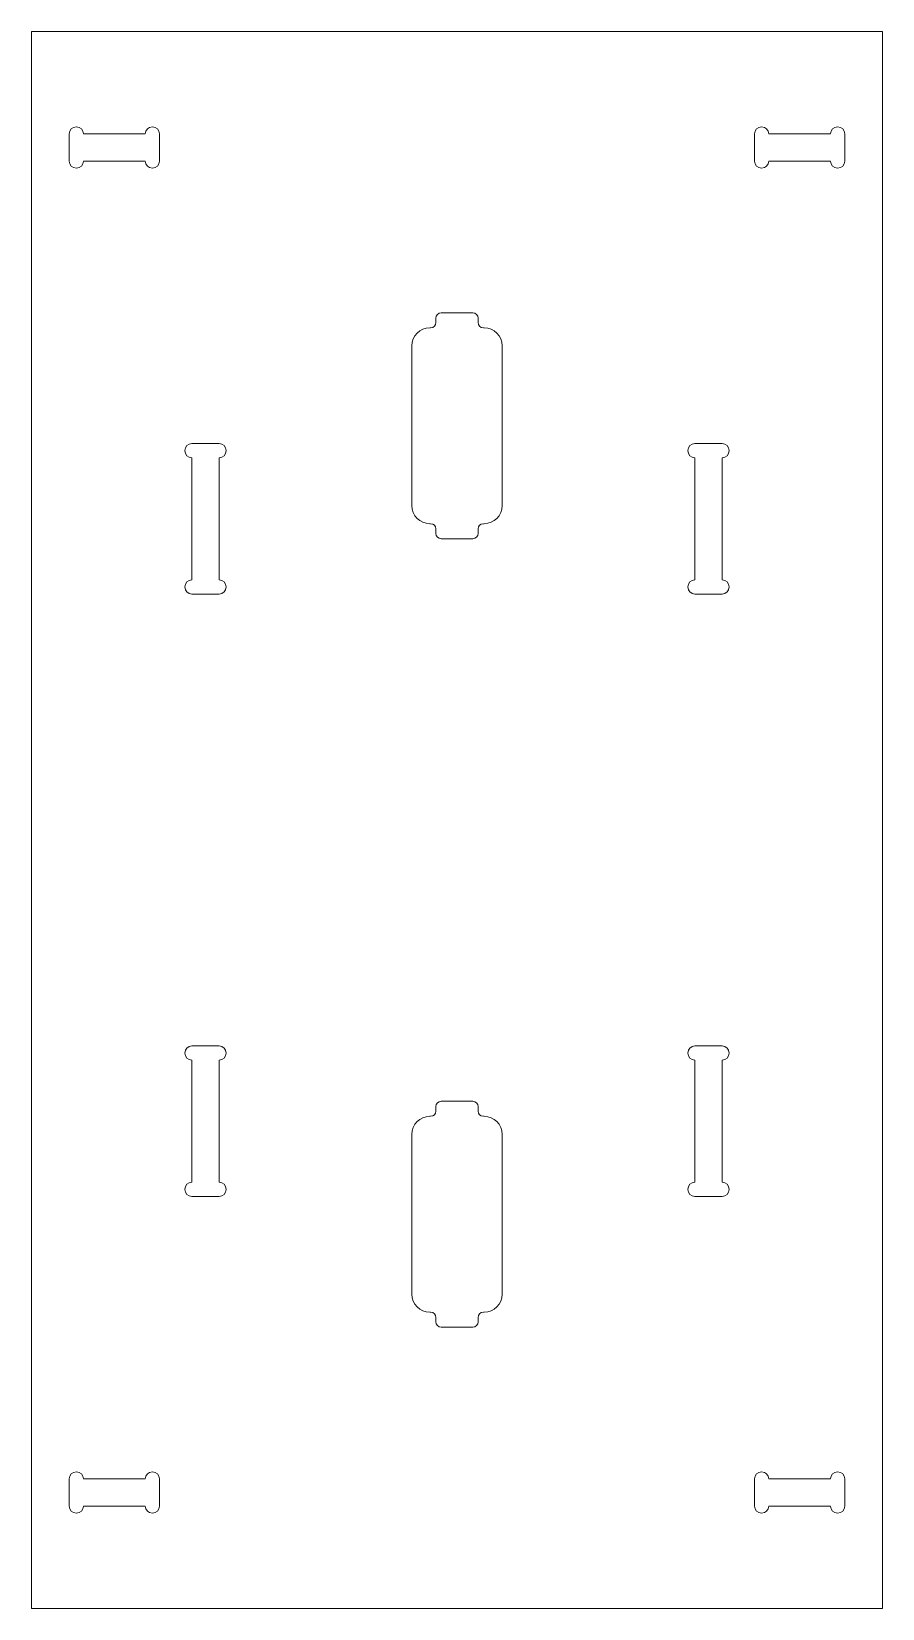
# Model space of a CAD drawing. Header units: millimetres. Extents: x -282 to 283, y -523 to 524.
import ezdxf

# ---------------------------------------------------------------- set-up
doc = ezdxf.new("R2010")
doc.units = ezdxf.units.MM

msp = doc.modelspace()

# ---------------------------------------------------------------- linework, layer by layer
at = {"color": 7, "linetype": 'Continuous', "lineweight": 15}
for p, q in [((-282.5, 523.5), (282.5, 523.5)), ((-282.5, -523.5), (-282.5, 523.5)), ((282.5, 523.5), (282.5, -523.5)), ((-257.5, 455.5), (-257.5, 437.5)), ((-207, 455.5), (-248, 455.5)), ((-197.5, 437.5), (-197.5, 455.5)), ((197.5, 455.5), (197.5, 437.5)), ((248, 455.5), (207, 455.5)), ((257.5, 437.5), (257.5, 455.5)), ((-248, 437.5), (-207, 437.5)), ((207, 437.5), (248, 437.5)), ((-10.5, 336.75), (10.5, 336.75)), ((-18, 326.75), (-17.5, 326.75)), ((-14, 330.25), (-14, 333.25)), ((14, 333.25), (14, 330.25)), ((17.5, 326.75), (18, 326.75)), ((-30, 208.75), (-30, 314.75)), ((30, 314.75), (30, 208.75)), ((-158, 250), (-176, 250)), ((176, 250), (158, 250)), ((-176, 240.5), (-176, 159.5)), ((-158, 159.5), (-158, 240.5)), ((158, 240.5), (158, 159.5)), ((176, 159.5), (176, 240.5)), ((-17.5, 196.75), (-18, 196.75)), ((-14, 190.25), (-14, 193.25)), ((14, 193.25), (14, 190.25)), ((18, 196.75), (17.5, 196.75)), ((10.5, 186.75), (-10.5, 186.75)), ((-176, 150), (-158, 150)), ((158, 150), (176, 150)), ((-158, -150), (-176, -150)), ((176, -150), (158, -150)), ((-176, -159.5), (-176, -240.5)), ((-158, -240.5), (-158, -159.5)), ((158, -159.5), (158, -240.5)), ((176, -240.5), (176, -159.5)), ((-10.5, -186.75), (10.5, -186.75)), ((-18, -196.75), (-17.5, -196.75)), ((-14, -193.25), (-14, -190.25)), ((14, -190.25), (14, -193.25)), ((17.5, -196.75), (18, -196.75)), ((-30, -314.75), (-30, -208.75)), ((30, -208.75), (30, -314.75)), ((-176, -250), (-158, -250)), ((158, -250), (176, -250)), ((-17.5, -326.75), (-18, -326.75)), ((-14, -333.25), (-14, -330.25)), ((14, -330.25), (14, -333.25)), ((18, -326.75), (17.5, -326.75)), ((10.5, -336.75), (-10.5, -336.75)), ((-257.5, -437.5), (-257.5, -455.5)), ((-207, -437.5), (-248, -437.5)), ((-197.5, -455.5), (-197.5, -437.5)), ((197.5, -437.5), (197.5, -455.5)), ((248, -437.5), (207, -437.5)), ((257.5, -455.5), (257.5, -437.5)), ((-248, -455.5), (-207, -455.5)), ((207, -455.5), (248, -455.5)), ((282.5, -523.5), (-282.5, -523.5))]:
    msp.add_line(p, q, dxfattribs=at)
for centre, radius, start, end in [((-252.75, 455.5), 4.75, 0, 180), ((-202.25, 455.5), 4.75, 0, 180), ((202.25, 455.5), 4.75, 0, 180), ((252.75, 455.5), 4.75, 0, 180), ((-252.75, 437.5), 4.75, 180, 0), ((-202.25, 437.5), 4.75, 180, 0), ((202.25, 437.5), 4.75, 180, 0), ((252.75, 437.5), 4.75, 180, 0), ((-10.5, 333.25), 3.5, 90, 180), ((10.5, 333.25), 3.5, 0, 90), ((-18, 314.75), 12, 90, 180), ((-17.5, 330.25), 3.5, 270, 0), ((17.5, 330.25), 3.5, 180, 270), ((18, 314.75), 12, 0, 90), ((-176, 245.25), 4.75, 90, 270), ((-158, 245.25), 4.75, 270, 90), ((158, 245.25), 4.75, 90, 270), ((176, 245.25), 4.75, 270, 90), ((-18, 208.75), 12, 180, 270), ((18, 208.75), 12, 270, 0), ((-17.5, 193.25), 3.5, 0, 90), ((-10.5, 190.25), 3.5, 180, 270), ((10.5, 190.25), 3.5, 270, 0), ((17.5, 193.25), 3.5, 90, 180), ((-176, 154.75), 4.75, 90, 270), ((-158, 154.75), 4.75, 270, 90), ((158, 154.75), 4.75, 90, 270), ((176, 154.75), 4.75, 270, 90), ((-176, -154.75), 4.75, 90, 270), ((-158, -154.75), 4.75, 270, 90), ((158, -154.75), 4.75, 90, 270), ((176, -154.75), 4.75, 270, 90), ((-10.5, -190.25), 3.5, 90, 180), ((10.5, -190.25), 3.5, 0, 90), ((-18, -208.75), 12, 90, 180), ((-17.5, -193.25), 3.5, 270, 0), ((17.5, -193.25), 3.5, 180, 270), ((18, -208.75), 12, 0, 90), ((-176, -245.25), 4.75, 90, 270), ((-158, -245.25), 4.75, 270, 90), ((158, -245.25), 4.75, 90, 270), ((176, -245.25), 4.75, 270, 90), ((-18, -314.75), 12, 180, 270), ((18, -314.75), 12, 270, 0), ((-17.5, -330.25), 3.5, 0, 90), ((-10.5, -333.25), 3.5, 180, 270), ((10.5, -333.25), 3.5, 270, 0), ((17.5, -330.25), 3.5, 90, 180), ((-252.75, -437.5), 4.75, 0, 180), ((-202.25, -437.5), 4.75, 0, 180), ((202.25, -437.5), 4.75, 0, 180), ((252.75, -437.5), 4.75, 0, 180), ((-252.75, -455.5), 4.75, 180, 0), ((-202.25, -455.5), 4.75, 180, 0), ((202.25, -455.5), 4.75, 180, 0), ((252.75, -455.5), 4.75, 180, 0)]:
    msp.add_arc(centre, radius, start, end, dxfattribs=at)

doc.saveas('drawing.dxf')
